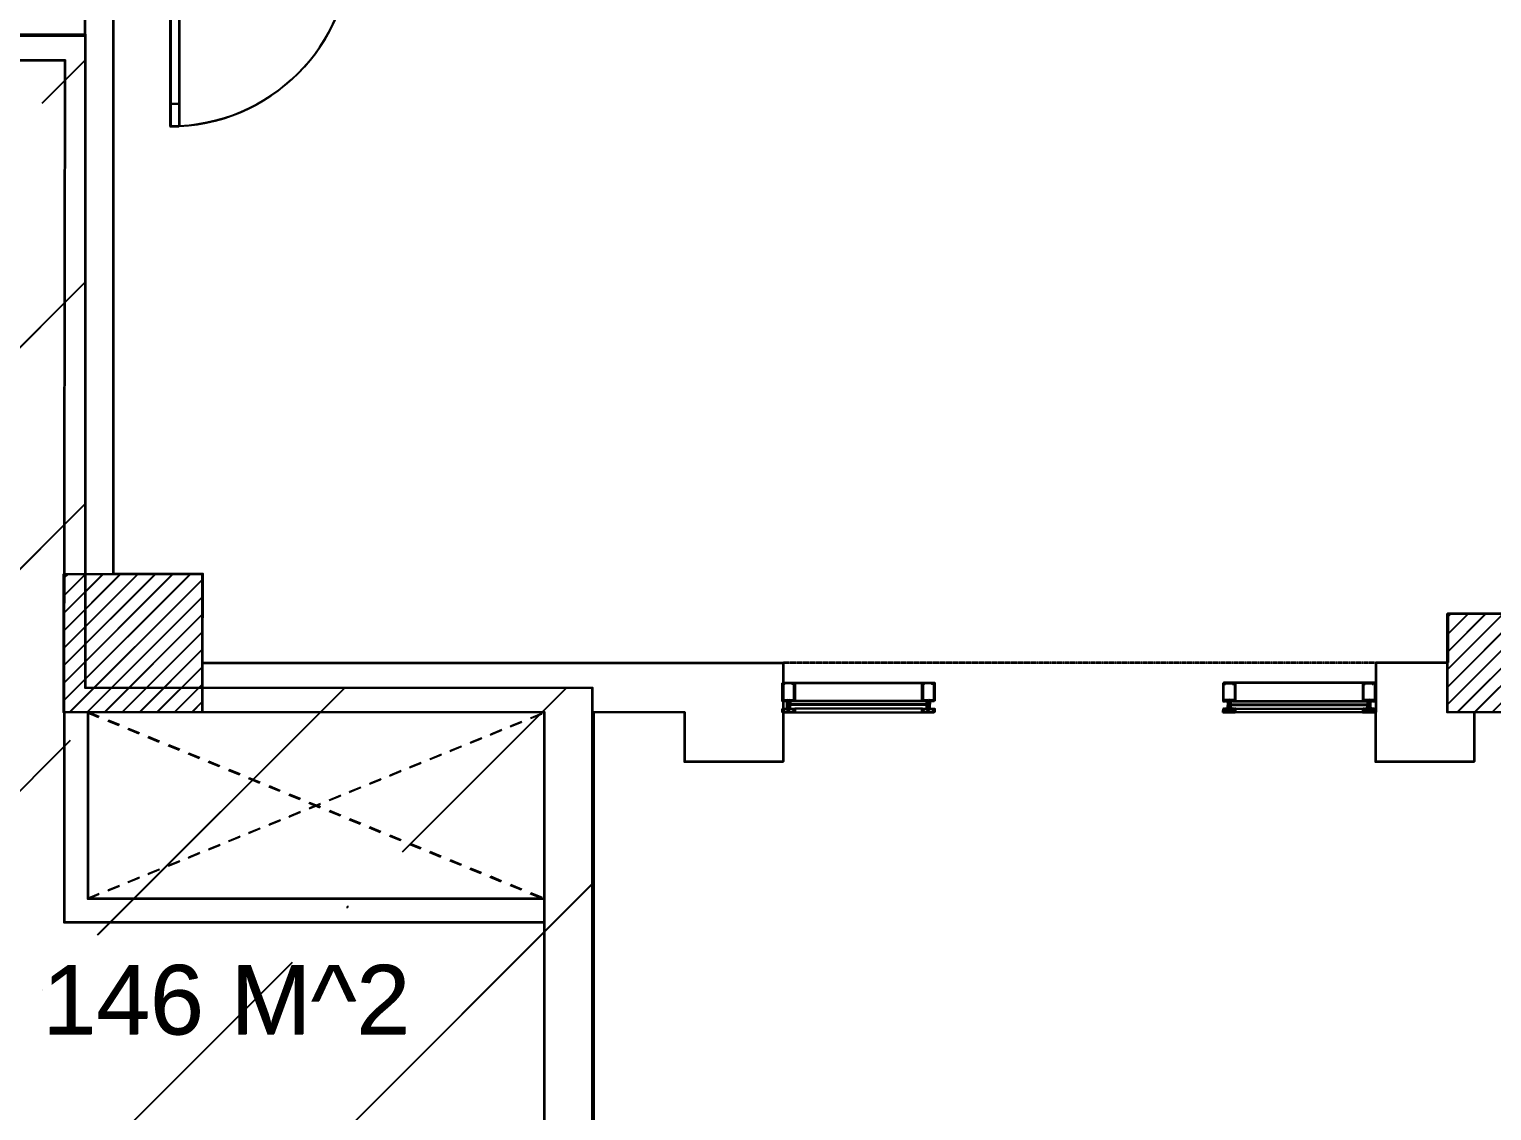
# Model space of a CAD drawing. Header units: inches. Extents: x 4821 to 127877, y 58012 to 433683.
# Drawn here: x 83297 to 90700, y 221420 to 226893 of the extents above; entities that cross this region are included whole.
import ezdxf

# ---------------------------------------------------------------- set-up
doc = ezdxf.new("R2010")
doc.units = ezdxf.units.IN
doc.header["$MEASUREMENT"] = 0
doc.linetypes.add('104-TYPICAL FLOOR$0$HIDDEN', pattern=[0.375, 0.25, -0.125])
doc.linetypes.add('DLINE', pattern=[0.55, 0.3, -0.25])
for name, color, linetype in [('A-ANNO-SYMB', 130, 'Continuous'), ('A-DOOR', 170, 'Continuous'), ('A-FLOR-STRS-DASH', 21, 'DLINE'), ('A-GLAZ', 132, 'Continuous'), ('A-GLAZ-CWMG', 51, 'Continuous'), ('A-LIN-10', 8, 'Continuous'), ('A-WAL-CMU', 7, 'Continuous'), ('A-WALL', 53, 'Continuous'), ('COL GROUND$0$Cloums$0$A-COL-HAT', 8, 'Continuous'), ('COL GROUND$0$Cloums$0$A-COL-RFC', 210, 'Continuous')]:
    doc.layers.add(name, color=color, linetype=linetype)
doc.styles.get("Standard").update_dxf_attribs({"font": 'arial.ttf'})

# ---------------------------------------------------------------- blocks, each defined once
blk = doc.blocks.new('A$C6547055E')
for p, q in [((-547.5, 490.7), (-557.5, 490.7)), ((-547.5, 370.7), (-547.5, 490.7)), ((-547.5, 490.7), (-492.5, 490.7)), ((-492.5, 490.7), (-492.5, 399.3)), ((377.5, 490.7), (377.5, 399.3)), ((432.5, 490.7), (377.5, 490.7)), ((432.5, 370.7), (432.5, 490.7)), ((442.5, 490.7), (432.5, 490.7)), ((-547.5, 370.7), (-557.5, 370.7)), ((-514.5, 370.7), (-547.5, 370.7)), ((-514.5, 399.3), (-514.5, 370.7)), ((-492.5, 399.3), (-514.5, 399.3)), ((-514.5, 370.7), (-470.5, 370.7)), ((-514.5, 370.7), (-514.5, -543.3)), ((-470.5, 370.7), (-470.5, -543.3)), ((377.5, 399.3), (399.5, 399.3)), ((399.5, 399.3), (399.5, 370.7)), ((399.5, 370.7), (432.5, 370.7)), ((442.5, 370.7), (432.5, 370.7)), ((-514.5, 282.7), (-470.5, 282.7)), ((-514.5, -428.9), (-470.5, -428.9)), ((-514.5, -543.3), (-470.5, -543.3))]:
    blk.add_line(p, q)
blk.add_arc((-514.5, 370.7), 914, 270, 0)
blk = doc.blocks.new('Rectangular Mullion - 2 1_2_ x 6_-V33-104 First')
for p, q in [((31.8, 111.9), (-30.8, 111.9)), ((-30.8, 111.9), (-30.8, 18.1)), ((-28.2, 109.4), (-24.2, 109.4)), ((-28.2, 20.6), (-28.2, 109.4)), ((-22.8, 107.9), (-22.8, 106.4)), ((-22.8, 106.4), (-16.9, 106.4)), ((-16.9, 106.4), (-16.9, 107.9)), ((-15.4, 109.4), (16.4, 109.4)), ((17.9, 107.9), (17.9, 106.4)), ((17.9, 106.4), (23.8, 106.4)), ((23.8, 106.4), (23.8, 107.9)), ((25.2, 109.4), (29.2, 109.4)), ((29.2, 109.4), (29.2, 20.6)), ((31.8, 18.1), (31.8, 111.9)), ((-30.8, 18.1), (-20.2, 18.1)), ((-23.1, 20.6), (-28.2, 20.6)), ((-23.1, 23.6), (-23.1, 20.6)), ((-3.5, 24.4), (-22.3, 24.4)), ((-19.4, 21.9), (-17.1, 21.9)), ((-16.3, 18.1), (-13.1, 18.1)), ((-12.4, 18.9), (-12.4, 21.1)), ((-11.6, 21.9), (-5.3, 21.9)), ((-9.8, 21.9), (-9.8, 20)), ((-9.1, 19.3), (-7.3, 19.3)), ((-7.3, 19.3), (-7.3, 1.3)), ((-7.1, 1.1), (-6.1, 1.1)), ((-5.8, 0.8), (-5.8, -0.6)), ((-4.8, 3.9), (-4.8, 20.4)), ((-2.9, 3.9), (-4.8, 3.9)), ((-4.5, 21.1), (-4.5, 18.9)), ((-3.8, 18.1), (-0.2, 18.1)), ((-2, 21.4), (-2, 22.9)), ((3, 21.4), (-2, 21.4)), ((-2, -2.4), (-0.5, 3.1)), ((0.5, 26.4), (-1.9, 24.1)), ((-1.9, 24.1), (-1.9, -2)), ((-0.2, 18.1), (0.5, 18.9)), ((2.9, 24.1), (0.5, 26.4)), ((0.5, 18.9), (1.3, 18.1)), ((1.3, 18.1), (4.8, 18.1)), ((1.5, 3.1), (3, -2.4)), ((2.9, -2), (2.9, 24.1)), ((3, 22.9), (3, 21.4)), ((5.8, 3.9), (3.9, 3.9)), ((23.4, 24.4), (4.5, 24.4)), ((5.5, 18.9), (5.5, 21.1)), ((5.8, 20.4), (5.8, 3.9)), ((6.3, 21.9), (12.6, 21.9)), ((6.8, -0.6), (6.8, 0.8)), ((7.1, 1.1), (8.1, 1.1)), ((8.3, 19.3), (10.1, 19.3)), ((8.3, 1.3), (8.3, 19.3)), ((10.8, 20), (10.8, 21.9)), ((13.4, 21.1), (13.4, 18.9)), ((14.1, 18.1), (17.3, 18.1)), ((18.1, 21.9), (20.4, 21.9)), ((21.2, 18.1), (31.8, 18.1)), ((24.1, 20.6), (24.1, 23.6)), ((29.2, 20.6), (24.1, 20.6)), ((-30.8, -19.4), (-30.8, -24.5)), ((-28.2, -19.4), (-30.8, -19.4)), ((-30.8, -27), (-30.8, -38.1)), ((-30.8, -38.1), (31.8, -38.1)), ((-30, -25.3), (-29, -25.3)), ((-29.5, -27.5), (-28.7, -27.5)), ((-29.5, -36.9), (-29.5, -27.5)), ((-15.1, -36.9), (-29.5, -36.9)), ((-28.7, -25.5), (-29.2, -25.5)), ((-28.6, -27.7), (-26, -32.2)), ((-25.1, -23.1), (-27.4, -23.1)), ((-25.7, -25.3), (-22.9, -25.3)), ((-25.7, -28.6), (-25.7, -25.3)), ((-24.2, -31.2), (-25.7, -28.6)), ((-5.1, -19.4), (-24.3, -19.4)), ((-21.4, -21.9), (-7.6, -21.9)), ((-21.4, -23.8), (-21.4, -21.9)), ((0.5, -36.6), (-15.1, -36.9)), ((-7.6, -21.9), (-7, -22.5)), ((-7.3, -13.1), (-7.3, -1.1)), ((-7.3, -19.4), (-7.3, -13.1)), ((-6.3, -13.1), (-7.3, -13.1)), ((-6.1, -0.8), (-7.1, -0.8)), ((0.1, -22.5), (-7, -22.5)), ((-6.3, -13.1), (-5.9, -13.5)), ((-5.9, -13.5), (-5.6, -13.1)), ((-5.8, -23.5), (-5.8, -22.5)), ((6.8, -23.5), (-5.8, -23.5)), ((-5.6, -13.1), (-3.8, -13.1)), ((-4.8, -19), (-5.1, -19.4)), ((-4.4, -19.4), (-4.8, -19)), ((-4.6, -27), (-4.6, -23.5)), ((-4.5, -27.1), (5.5, -27.1)), ((5.4, -19.4), (-4.4, -19.4)), ((-1.9, -2), (-4.3, -4.8)), ((-4.3, -4.8), (5.3, -4.8)), ((-4.3, -4.8), (-4.3, -13.1)), ((-3.8, -13.1), (-3.4, -13.5)), ((-3.4, -13.5), (-3, -13.1)), ((4.3, -27.8), (-3.3, -27.8)), ((-3, -13.1), (-2, -13.1)), ((-2, -13.1), (-2, -2.1)), ((-2, -13.1), (-2, -19.4)), ((-2, -27), (-2, -23.5)), ((2.9, -2), (-1.9, -2)), ((0.1, -22.5), (0.5, -22.1)), ((0.5, -22.1), (0.9, -22.5)), ((16.1, -36.9), (0.5, -36.6)), ((8, -22.5), (0.9, -22.5)), ((5.3, -4.8), (2.9, -2)), ((3, -2.4), (3, -13.1)), ((3, -13.1), (3, -19.4)), ((3, -13.1), (4, -13.1)), ((3, -27), (3, -23.5)), ((4, -13.1), (4.4, -13.5)), ((4.4, -13.5), (4.8, -13.1)), ((4.8, -13.1), (6.6, -13.1)), ((5.3, -4.8), (5.3, -13.1)), ((5.8, -19), (5.4, -19.4)), ((5.6, -27), (5.6, -23.5)), ((6.1, -19.4), (5.8, -19)), ((25.3, -19.4), (6.1, -19.4)), ((6.6, -13.1), (6.9, -13.5)), ((6.8, -22.5), (6.8, -23.5)), ((6.9, -13.5), (7.3, -13.1)), ((8.1, -0.8), (7.1, -0.8)), ((8.3, -13.1), (7.3, -13.1)), ((8, -22.5), (8.6, -21.9)), ((8.3, -13.1), (8.3, -1.1)), ((8.3, -13.1), (8.3, -19.4)), ((8.6, -21.9), (22.4, -21.9)), ((30.5, -36.9), (16.1, -36.9)), ((22.4, -21.9), (22.4, -23.8)), ((23.9, -25.3), (26.8, -25.3)), ((24.9, -21.9), (24.9, -21.6)), ((26.8, -28.6), (25.2, -31.2)), ((28.4, -23.1), (26.2, -23.1)), ((26.8, -25.3), (26.8, -28.6)), ((27, -32.2), (29.6, -27.7)), ((31.8, -19.4), (29.2, -19.4)), ((29.6, -21.6), (29.6, -21.9)), ((30.2, -25.5), (29.8, -25.5)), ((29.8, -27.5), (30.5, -27.5)), ((30, -25.3), (31, -25.3)), ((30.5, -27.5), (30.5, -36.9)), ((31.8, -24.5), (31.8, -19.4)), ((31.8, -38.1), (31.8, -27))]:
    blk.add_line(p, q)
for centre, radius, start, end in [((-24.2, 107.9), 1.5, 0, 90), ((-15.4, 107.9), 1.5, 90, 180), ((16.4, 107.9), 1.5, 0, 90), ((25.2, 107.9), 1.5, 90, 180), ((-22.3, 23.6), 0.75, 90, 180), ((-19.4, 20.6), 1.25, 90, 180), ((-18.3, 20.4), 2.25, 180, 225.18969), ((-20.2, 18.5), 0.375, 270, 45.18969), ((-17.1, 20.6), 1.25, 0, 90), ((-16.3, 18.5), 0.375, 134.81031, 270), ((-18.1, 20.4), 2.25, 314.81031, 0), ((-13.1, 18.9), 0.75, 270, 0), ((-11.6, 21.1), 0.75, 90, 180), ((-9.1, 20), 0.75, 180, 270), ((-7.1, 1.3), 0.25, 180, 270), ((-6.3, 20.4), 1.5, 0, 90), ((-6.1, 0.8), 0.25, 0, 90), ((-5.3, 21.1), 0.75, 0, 90), ((-3.8, 18.9), 0.75, 180, 270), ((-3.5, 22.9), 1.5, 0, 90), ((0.5, 2.8), 3.58, 17.50636, 162.49364), ((0.5, 2.8), 1.08, 15, 165), ((4.5, 22.9), 1.5, 90, 180), ((4.8, 18.9), 0.75, 270, 0), ((6.3, 21.1), 0.75, 90, 180), ((7.3, 20.4), 1.5, 90, 180), ((7.1, 0.8), 0.25, 90, 180), ((8.1, 1.3), 0.25, 270, 0), ((10.1, 20), 0.75, 270, 0), ((12.6, 21.1), 0.75, 0, 90), ((14.1, 18.9), 0.75, 180, 270), ((18.1, 20.6), 1.25, 90, 180), ((19.2, 20.4), 2.25, 180, 225.18969), ((17.3, 18.5), 0.375, 270, 45.18969), ((20.4, 20.6), 1.25, 0, 90), ((21.2, 18.5), 0.375, 134.81031, 270), ((19.4, 20.4), 2.25, 314.81031, 0), ((23.4, 23.6), 0.75, 0, 90), ((-29.2, -27), 1.5, 90, 180), ((-30, -24.5), 0.75, 180, 270), ((-29, -26.5), 1.25, 288.66292, 90), ((-28.7, -26.5), 1, 270, 90), ((-26.3, -21.6), 2.25, 134.81031, 180), ((-27.4, -21.9), 1.25, 180, 270), ((-28.2, -19.7), 0.375, 314.81031, 90), ((-25.1, -31.8), 1, 210, 30), ((-25.1, -21.9), 1.25, 270, 0), ((-24.3, -19.7), 0.375, 90, 225.18969), ((-26.1, -21.6), 2.25, 0, 45.18969), ((-22.9, -23.8), 1.5, 270, 0), ((-7.1, -1.1), 0.25, 90, 180), ((-6.1, -0.6), 0.25, 270, 0), ((-3.3, -26.5), 1.36, 200.94158, 339.07318), ((0.5, -23.7), 4.12, 234.28733, 305.71267), ((4.3, -26.5), 1.36, 200.94158, 339.07318), ((7.1, -0.6), 0.25, 180, 270), ((8.1, -1.1), 0.25, 0, 90), ((23.9, -23.8), 1.5, 180, 270), ((27.1, -21.6), 2.25, 134.81031, 180), ((26.2, -21.9), 1.25, 180, 270), ((26.1, -31.8), 1, 150, 330), ((25.3, -19.7), 0.375, 314.81031, 90), ((28.4, -21.9), 1.25, 270, 0), ((29.2, -19.7), 0.375, 90, 225.18969), ((30, -26.5), 1.25, 90, 251.33708), ((29.8, -26.5), 1, 90, 270), ((27.4, -21.6), 2.25, 0, 45.18969), ((30.2, -27), 1.5, 0, 90), ((31, -24.5), 0.75, 270, 0)]:
    blk.add_arc(centre, radius, start, end)
blk = doc.blocks.new('COL GROUND')
at = {"layer": 'COL GROUND$0$Cloums$0$A-COL-HAT'}
h = blk.add_hatch(dxfattribs=at)
h.set_pattern_fill('ANSI31', color=256, scale=500)
h.set_pattern_definition([(45, (-66459.265, -50356.79), (-44.194174, 44.194174), [])])
h.paths.add_polyline_path([(-6700.8, -25424.9), (-7400.8, -25424.9), (-7400.8, -24724.9), (-6700.8, -24724.9)])
h = blk.add_hatch(dxfattribs=at)
h.set_pattern_fill('ANSI31', color=256, scale=500)
h.set_pattern_definition([(45, (-66784.064, -50456.79), (-44.194174, 44.194174), [])])
h.paths.add_polyline_path([(102.3, -24924.9), (102.3, -25424.9), (-397.7, -25424.9), (-397.7, -24924.9)])
at = {"layer": 'COL GROUND$0$Cloums$0$A-COL-RFC', "linetype": 'Continuous', "elevation": 0}
for points in [[(-6700.8, -25424.9), (-7400.8, -25424.9), (-7400.8, -24724.9), (-6700.8, -24724.9)], [(102.3, -25424.9), (-397.7, -25424.9), (-397.7, -24924.9), (102.3, -24924.9)]]:
    blk.add_lwpolyline(points, close=True, dxfattribs=at)
blk = doc.blocks.new('duct grrr')
at = {"layer": 'A-FLOR-STRS-DASH', "ltscale": 200}
for p, q in [((1192720.5, -1621130), (1195028.6, -1622072.6)), ((1192720.5, -1622072), (1195032.1, -1621130.6, 0))]:
    blk.add_line(p, q, dxfattribs=at)
at = {"layer": 'A-WALL'}
for points in [[(1192600.5, -1621130), (1192600.5, -1622192), (1195028.5, -1622192.6)], [(1192720.5, -1621130), (1192720.5, -1622072), (1195028.6, -1622072.6)]]:
    blk.add_lwpolyline(points, dxfattribs=at)

msp = doc.modelspace()

# ---------------------------------------------------------------- hatches: boundary and pattern name
at = {"layer": 'A-WALL'}
h = msp.add_hatch(dxfattribs=at)
h.set_pattern_fill('ANSI36', color=1, scale=250)
h.set_pattern_definition([(45, (-581868.9, -269449.1), (420.9495, 1543.4815), [1984.375, -396.875, 0, -396.875])])
h.paths.add_polyline_path([(86144.6, 241859.3), (78024.9, 241859.3), (78025, 226859.3), (83578.2, 226859.3), (83578.2, 232084.3), (86144.6, 232084.3)])
h = msp.add_hatch(dxfattribs=at)
h.set_pattern_fill('ANSI36', color=1, scale=250)
h.set_pattern_definition([(45, (-581865.5, -269446.1), (420.9495, 1543.4815), [1984.375, -396.875, 0, -396.875])])
h.paths.add_polyline_path([(86148, 241862.3), (78028.3, 241862.3), (78028.4, 226862.3), (83581.6, 226862.3), (83581.6, 232087.3), (86148, 232087.3)])
h = msp.add_hatch(dxfattribs=at)
h.set_pattern_fill('ANSI36', color=5, scale=250)
h.set_pattern_definition([(45, (-581738.5, -263467.3), (420.9495, 1543.4815), [1984.375, -396.875, 0, -396.875])])
h.paths.add_polyline_path([(86144.6, 223560.6), (83578.2, 223560.6), (83578.2, 226865.5), (78025, 226865.5), (78024.9, 211865.4), (86144.6, 211865.5)])
h = msp.add_hatch(dxfattribs=at)
h.set_pattern_fill('ANSI36', color=5, scale=250)
h.set_pattern_definition([(45, (-581735.1, -263464.35), (420.9495, 1543.4815), [1984.375, -396.875, 0, -396.875])])
h.paths.add_polyline_path([(86148, 223563.6), (83581.6, 223563.6), (83581.6, 226868.4), (78028.4, 226868.4), (78028.3, 211868.4), (86148, 211868.4)])

# ---------------------------------------------------------------- linework, layer by layer
at = {"layer": 'A-GLAZ'}
for p, q in [((87815.5, 223490.6), (87147.1, 223490.6)), ((87818.9, 223493.6), (87150.5, 223493.6)), ((89400.6, 223490.6), (90069, 223490.6)), ((89404, 223493.6), (90072.4, 223493.6)), ((87815.5, 223453.1), (87168, 223453.1)), ((87818.9, 223456.1), (87171.4, 223456.1)), ((89400.6, 223453.1), (90048.1, 223453.1)), ((89404, 223456.1), (90051.5, 223456.1))]:
    msp.add_line(p, q, dxfattribs=at)
at = {"layer": 'A-GLAZ', "color": 5}
for p, q in [((87839.1, 223473.6), (87146.9, 223473.6)), ((87839.2, 223471.7), (87146.9, 223471.7)), ((87842.5, 223476.6), (87150.3, 223476.6)), ((87842.6, 223474.7), (87150.3, 223474.7)), ((89376.9, 223471.7), (90069.2, 223471.7)), ((89377, 223473.6), (90069.2, 223473.6)), ((89380.3, 223474.7), (90072.6, 223474.7)), ((89380.4, 223476.6), (90072.6, 223476.6))]:
    msp.add_line(p, q, dxfattribs=at)
at = {"layer": 'A-GLAZ-CWMG'}
for p, q in [((87120.5, 223584.4), (87815.5, 223584.4)), ((87123.9, 223587.4), (87818.9, 223587.4)), ((90095.6, 223584.4), (89400.6, 223584.4)), ((90099, 223587.4), (89404, 223587.4)), ((87120.5, 223434.4), (87815.5, 223434.4)), ((87123.9, 223437.4), (87818.9, 223437.4)), ((90095.6, 223434.4), (89400.6, 223434.4)), ((90099, 223437.4), (89404, 223437.4))]:
    msp.add_line(p, q, dxfattribs=at)
at = {"layer": 'A-LIN-10', "linetype": '104-TYPICAL FLOOR$0$HIDDEN', "ltscale": 0.4}
for p, q in [((90108.1, 223684.4, 0), (87108.1, 223684.4)), ((90111.5, 223687.4, 0), (87111.5, 223687.4))]:
    msp.add_line(p, q, dxfattribs=at)
at = {"layer": 'A-WAL-CMU'}
for p, q in [((83472.7, 223434.4), (83477.8, 226734.3)), ((83476.1, 223437.3), (83481.2, 226737.3)), ((90477.5, 223684.4), (90111.3, 223684.4, 0)), ((90111.3, 223684.4, 0), (90111.3, 223434.4, 0)), ((90480.9, 223687.4), (90114.7, 223687.4, 0)), ((90114.7, 223687.4, 0), (90114.7, 223437.4, 0)), ((90974.3, 223434.4), (90609, 223434.4, 0)), ((90977.7, 223437.4), (90612.4, 223437.4, 0))]:
    msp.add_line(p, q, dxfattribs=at)
for points in [[(83969.9, 227184.4), (83719.9, 227184.4), (83719.8, 224134.4)], [(83973.3, 227187.3), (83723.3, 227187.3), (83723.2, 224137.4)], [(78262.8, 223259.3), (78262.8, 226734.3), (83477.7, 226734.3)], [(78266.2, 223262.2), (78266.2, 226737.3), (83481.1, 226737.3)], [(84171.7, 223684.4), (87111.3, 223684.4), (87111.3, 223434.4), (87111.3, 223434.4)], [(84175.1, 223687.4), (87114.7, 223687.4), (87114.7, 223437.4), (87114.7, 223437.4)]]:
    msp.add_lwpolyline(points, dxfattribs=at)
at = {"layer": 'A-WAL-CMU', "linetype": 'ByBlock'}
for points in [[(84171.7, 223684.4), (84174.1, 224134.4), (83719.8, 224134.4)], [(84175.1, 223687.4), (84177.5, 224137.4), (83723.2, 224137.4)], [(90477.5, 223684.4), (90477.2, 223934.4), (90723.1, 223934.4)], [(90480.9, 223687.4), (90480.6, 223937.4), (90726.5, 223937.4)]]:
    msp.add_lwpolyline(points, dxfattribs=at)
at = {"layer": 'A-WAL-CMU', "elevation": 0}
for points in [[(86613.6, 223434.4), (86151.5, 223434.4), (86151.5, 220660.6), (85903.4, 220660.6), (85904.2, 223434.4), (83472.7, 223434.4)], [(86617, 223437.4), (86154.9, 223437.4), (86154.9, 220663.6), (85906.8, 220663.6), (85907.6, 223437.4), (83476.1, 223437.3)], [(87111.3, 223434.4), (87111.3, 223184.4), (86613.6, 223184.4), (86613.6, 223434.4)], [(87114.7, 223437.4), (87114.7, 223187.4), (86617, 223187.4), (86617, 223437.4)], [(90609, 223434.4), (90609, 223184.4), (90111.3, 223184.4), (90111.3, 223434.4)], [(90612.4, 223437.4), (90612.4, 223187.4), (90114.7, 223187.4), (90114.7, 223437.4)]]:
    msp.add_lwpolyline(points, dxfattribs=at)
at = {"layer": 'A-WALL', "color": 1}
for points in [[(78024.9, 226859.3), (83578.2, 226859.3), (83578.2, 232084.3), (86144.6, 232084.3), (86144.6, 241859.3), (78024.9, 241859.3), (78025, 226859.3)], [(78024.9, 226859.3), (83578.2, 226859.3), (83578.2, 232084.3), (86144.6, 232084.3), (86144.6, 241859.3), (78024.9, 241859.3), (78025, 226859.3)], [(78028.3, 226862.3), (83581.6, 226862.3), (83581.6, 232087.3), (86148, 232087.3), (86148, 241862.3), (78028.3, 241862.3), (78028.4, 226862.3)], [(78028.3, 226862.3), (83581.6, 226862.3), (83581.6, 232087.3), (86148, 232087.3), (86148, 241862.3), (78028.3, 241862.3), (78028.4, 226862.3)], [(78024.9, 226864.2), (83578.2, 226864.2), (83578.2, 223559.4), (86144.6, 223559.4), (86144.6, 211864.2), (78024.9, 211864.2), (78025, 226864.2)], [(78024.9, 226864.2), (83578.2, 226864.2), (83578.2, 223559.4), (86144.6, 223559.4), (86144.6, 211864.2), (78024.9, 211864.2), (78025, 226864.2)], [(78028.3, 226867.2), (83581.6, 226867.2), (83581.6, 223562.4), (86148, 223562.4), (86148, 211867.2), (78028.3, 211867.2), (78028.4, 226867.2)], [(78028.3, 226867.2), (83581.6, 226867.2), (83581.6, 223562.4), (86148, 223562.4), (86148, 211867.2), (78028.3, 211867.2), (78028.4, 226867.2)]]:
    msp.add_lwpolyline(points, dxfattribs=at)

# ---------------------------------------------------------------- block references
at = {"layer": 'A-DOOR'}
for p in [(84524.1, 226943.7), (84527.5, 226946.7)]:
    msp.add_blockref('A$C6547055E', p, dxfattribs=at)
at = {"layer": 'A-GLAZ-CWMG', "xscale": -1, "zscale": -1, "rotation": 359.9978893372219}
for p in [(87139.8, 223472.5), (87143.2, 223475.5), (87847.2, 223472.5), (87850.6, 223475.5)]:
    msp.add_blockref('Rectangular Mullion - 2 1_2_ x 6_-V33-104 First', p, dxfattribs=at)
at = {"layer": 'A-GLAZ-CWMG', "zscale": -1, "rotation": 0.002110662778077913}
for p in [(89368.9, 223472.5), (89372.3, 223475.5), (90076.3, 223472.5), (90079.7, 223475.5)]:
    msp.add_blockref('Rectangular Mullion - 2 1_2_ x 6_-V33-104 First', p, dxfattribs=at)
at = {"layer": 'A-WAL-CMU'}
for name, p in [('COL GROUND', (90871.7, 248859.3, 0)), ('COL GROUND', (90875.1, 248862.2, 0)), ('duct grrr', (-1109127.9, 1844565)), ('duct grrr', (-1109124.5, 1844568))]:
    msp.add_blockref(name, p, dxfattribs=at)

# ---------------------------------------------------------------- texts
at = {"layer": 'A-ANNO-SYMB'}
for p in [(79573.3, 221805.1, 0), (79576.7, 221808.1, 0)]:
    msp.add_text('GROSS AREA = 146 M^ 2', height=350, dxfattribs=at).set_placement(p)

doc.saveas('drawing.dxf')
